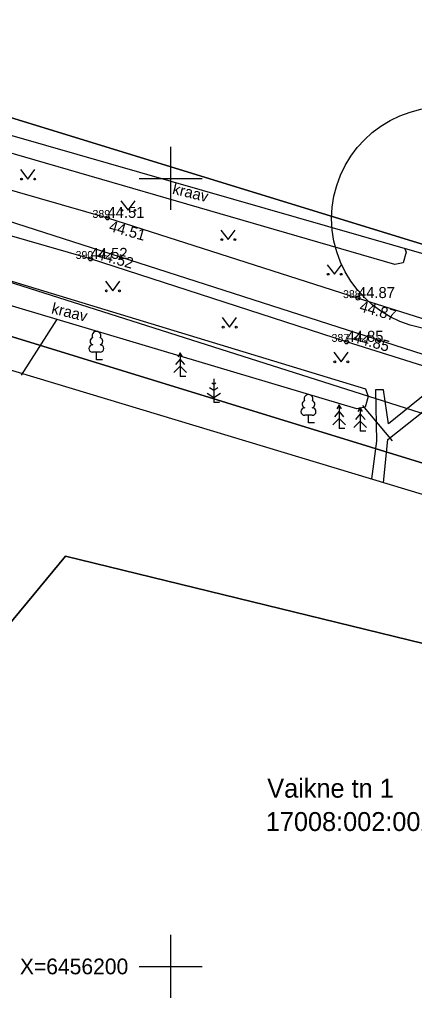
# Model space of a CAD drawing. Extents: x 642280 to 642790, y 6455963 to 6456380.
# Drawn here: x 642390.4 to 642415.5, y 6456198 to 6456260.1 of the extents above; entities that cross this region are included whole.
import ezdxf

# ---------------------------------------------------------------- set-up
doc = ezdxf.new("R2010")
doc.units = 0
for name, color, linetype in [('HALJASTUS', 7, 'Continuous'), ('KORGUS-EH2000', 7, 'Continuous'), ('MOOTKORG-EH2000', 7, 'Continuous'), ('MOOTMPUNKT', 7, 'Continuous'), ('MOOTNR', 7, 'Continuous'), ('MOOTPIIR', 7, 'Continuous'), ('MPOHULIIN', 7, 'Continuous'), ('PIIR', 7, 'Continuous'), ('PUU', 7, 'Continuous'), ('TEE', 7, 'Continuous'), ('TRUUP', 7, 'Continuous'), ('VEEKOGU', 7, 'Continuous'), ('VORK', 7, 'Continuous'), ('VTRASS', 7, 'Continuous')]:
    doc.layers.add(name, color=color, linetype=linetype)

msp = doc.modelspace()

# ---------------------------------------------------------------- linework, layer by layer
at = {"layer": 'HALJASTUS'}
for p, q in [((642390.48, 6456250.561), (642390.944, 6456249.954)), ((642390.944, 6456249.954), (642391.389, 6456250.561)), ((642396.85, 6456248.583), (642397.313, 6456247.976)), ((642397.313, 6456247.976), (642397.759, 6456248.583)), ((642403.188, 6456246.723), (642403.651, 6456246.116)), ((642403.651, 6456246.116), (642404.097, 6456246.723)), ((642409.934, 6456244.525), (642410.397, 6456243.919)), ((642410.397, 6456243.919), (642410.843, 6456244.525)), ((642395.861, 6456243.474), (642396.325, 6456242.867)), ((642396.325, 6456242.867), (642396.77, 6456243.474)), ((642403.274, 6456241.166), (642403.737, 6456240.56)), ((642403.737, 6456240.56), (642404.183, 6456241.166)), ((642410.357, 6456238.969), (642410.821, 6456238.362)), ((642410.821, 6456238.362), (642411.266, 6456238.969))]:
    msp.add_line(p, q, dxfattribs=at)
msp.add_lwpolyline([(642392.767, 6456241.024), (642390.516, 6456237.508)], dxfattribs=at)
for centre in [(642390.543, 6456249.954), (642391.372, 6456249.954), (642396.912, 6456247.976), (642397.741, 6456247.976), (642403.25, 6456246.116), (642404.079, 6456246.116), (642409.996, 6456243.919), (642410.825, 6456243.919), (642395.924, 6456242.867), (642396.753, 6456242.867), (642403.336, 6456240.56), (642404.165, 6456240.56), (642410.419, 6456238.362), (642411.248, 6456238.362)]:
    msp.add_circle(centre, 0.055, dxfattribs=at)
at = {"layer": 'KORGUS-EH2000'}
for centre in [(642395.996, 6456247.494), (642394.923, 6456244.891), (642411.894, 6456242.405), (642411.168, 6456239.628)]:
    msp.add_circle(centre, 0.125, dxfattribs=at)
at = {"layer": 'MOOTMPUNKT'}
for centre in [(642395.996, 6456247.494), (642394.923, 6456244.891), (642411.894, 6456242.405), (642411.168, 6456239.628)]:
    msp.add_circle(centre, 0.125, dxfattribs=at)
at = {"layer": 'MOOTPIIR'}
msp.add_lwpolyline([(642426.079, 6456268.069), (642426.112, 6456262.556), (642420.075, 6456244.043), (642381.969, 6456254.975), (642380.278, 6456240.726), (642417.091, 6456229.621), (642419.343, 6456223.886), (642419.117, 6456221.796), (642438.698, 6456216.806), (642441.098, 6456218.394), (642470.073, 6456211.403), (642497.538, 6456165.433), (642519.142, 6456174.492), (642514.791, 6456196.336), (642524.978, 6456199.806), (642527.685, 6456216.055), (642484.5, 6456227.687), (642442.697, 6456285.333), (642418.784, 6456288.105)], close=True, dxfattribs=at)
at = {"layer": 'MPOHULIIN'}
msp.add_lwpolyline([(642423.892, 6456219.269), (642425.215, 6456232.142), (642384.907, 6456244.949), (642380.365, 6456246.369)], dxfattribs=at)
at = {"layer": 'PIIR'}
for points in [[(642429.35, 6456273.11), (642426.15, 6456242.7), (642377.92, 6456257.52), (642371.84, 6456300.42), (642401.47, 6456313.86)], [(642422.13, 6456230.04), (642319.36, 6456261.69), (642323.54, 6456275.51), (642377.92, 6456257.52), (642426.15, 6456242.7)], [(642319.36, 6456261.69), (642422.13, 6456230.04), (642421.49, 6456219.15), (642393.32, 6456226.04), (642367.46, 6456194.75), (642359.72, 6456162.21), (642373.05, 6456155.12), (642359.4, 6456129.67), (642280.04, 6456137.36)], [(642367.46, 6456194.75), (642393.32, 6456226.04), (642421.49, 6456219.15), (642416.48, 6456165.69), (642382.7, 6456173.12), (642373.05, 6456155.12), (642359.72, 6456162.21)]]:
    msp.add_lwpolyline(points, close=True, dxfattribs=at)
at = {"layer": 'PUU'}
for p, q in [((642395.532, 6456238.968), (642395.052, 6456238.968)), ((642395.292, 6456238.493), (642395.292, 6456238.968)), ((642395.672, 6456238.493), (642395.292, 6456238.493)), ((642400.613, 6456238.537), (642400.313, 6456238.187)), ((642400.613, 6456238.937), (642400.463, 6456238.687)), ((642400.763, 6456238.687), (642400.613, 6456238.937)), ((642400.613, 6456238.937), (642400.613, 6456237.437)), ((642400.913, 6456238.187), (642400.613, 6456238.537)), ((642400.613, 6456238.087), (642400.213, 6456237.687)), ((642401.013, 6456237.687), (642400.613, 6456238.087)), ((642400.973, 6456237.437), (642400.613, 6456237.437)), ((642402.736, 6456237.282), (642402.736, 6456235.782)), ((642402.736, 6456236.532), (642402.469, 6456236.71)), ((642402.736, 6456236.932), (642402.612, 6456237.015)), ((642402.861, 6456237.015), (642402.736, 6456236.932)), ((642403.003, 6456236.71), (642402.736, 6456236.532)), ((642402.312, 6456236.371), (642402.736, 6456236.088)), ((642402.736, 6456236.088), (642403.16, 6456236.371)), ((642403.096, 6456235.782), (642402.736, 6456235.782)), ((642410.703, 6456235.222), (642410.403, 6456234.872)), ((642410.703, 6456235.622), (642410.553, 6456235.372)), ((642410.853, 6456235.372), (642410.703, 6456235.622)), ((642410.703, 6456235.622), (642410.703, 6456234.122)), ((642411.003, 6456234.872), (642410.703, 6456235.222)), ((642412.038, 6456235.453), (642411.888, 6456235.203)), ((642412.188, 6456235.203), (642412.038, 6456235.453)), ((642412.038, 6456235.453), (642412.038, 6456233.953)), ((642408.991, 6456234.966), (642408.511, 6456234.966)), ((642408.751, 6456234.491), (642408.751, 6456234.966)), ((642410.703, 6456234.772), (642410.303, 6456234.372)), ((642411.103, 6456234.372), (642410.703, 6456234.772)), ((642412.038, 6456234.603), (642411.638, 6456234.203)), ((642412.038, 6456235.053), (642411.738, 6456234.703)), ((642412.338, 6456234.703), (642412.038, 6456235.053)), ((642412.438, 6456234.203), (642412.038, 6456234.603)), ((642409.131, 6456234.491), (642408.751, 6456234.491)), ((642411.063, 6456234.122), (642410.703, 6456234.122)), ((642412.398, 6456233.953), (642412.038, 6456233.953))]:
    msp.add_line(p, q, dxfattribs=at)
msp.add_circle((642417.302, 6456247.447), 7.08, dxfattribs=at)
for centre, radius, start, end in [((642395.292, 6456240.013), 0.277, 332.5799, 207.4201), ((642395.122, 6456239.666), 0.233, 109.02174, 253.14154), ((642395.462, 6456239.666), 0.233, 286.85082, 70.98591), ((642395.054, 6456239.205), 0.238, 90.0016, 269.3953), ((642395.529, 6456239.205), 0.238, 270.6047, 89.9984), ((642408.581, 6456235.664), 0.233, 109.02174, 253.14154), ((642408.751, 6456236.011), 0.277, 332.5799, 207.4201), ((642408.921, 6456235.664), 0.233, 286.85082, 70.98591), ((642408.513, 6456235.204), 0.238, 90.0016, 269.3953), ((642408.988, 6456235.204), 0.238, 270.6047, 89.9984)]:
    msp.add_arc(centre, radius, start, end, dxfattribs=at)
at = {"layer": 'TEE'}
for points in [[(642381.572, 6456251.633), (642395.996, 6456247.494), (642411.894, 6456242.405), (642421.076, 6456239.506), (642428.148, 6456237.467), (642430.681, 6456257.877), (642432.132, 6456266.581), (642432.238, 6456273.16), (642431.343, 6456277.152)], [(642428.902, 6456232.142), (642428.748, 6456234.188), (642427.018, 6456234.649), (642419.038, 6456237.155), (642411.168, 6456239.628), (642394.923, 6456244.891), (642381.239, 6456248.82)], [(642413.519, 6456230.698), (642413.788, 6456233.432), (642416.739, 6456235.779), (642416.268, 6456236.384), (642413.829, 6456234.416), (642413.512, 6456236.579), (642413.007, 6456236.587), (642413.061, 6456233.322), (642412.755, 6456230.929)]]:
    msp.add_lwpolyline(points, dxfattribs=at)
at = {"layer": 'TRUUP'}
msp.add_lwpolyline([(642412.184, 6456235.588), (642414.059, 6456233.343)], dxfattribs=at)
at = {"layer": 'VEEKOGU'}
for points in [[(642414.876, 6456245.535), (642414.956, 6456245.328), (642414.759, 6456244.646), (642414.239, 6456244.539), (642382.409, 6456253.759)], [(642381.216, 6456246.123), (642412.367, 6456236.637), (642412.546, 6456236.17), (642412.349, 6456235.489), (642411.829, 6456235.381), (642381.561, 6456244.396)]]:
    msp.add_lwpolyline(points, dxfattribs=at)
at = {"layer": 'VORK'}
for p, q in [((642400, 6456252), (642400, 6456248)), ((642398, 6456250), (642402, 6456250)), ((642400, 6456202), (642400, 6456198)), ((642398, 6456200), (642402, 6456200))]:
    msp.add_line(p, q, dxfattribs=at)
at = {"layer": 'VTRASS'}
msp.add_lwpolyline([(642445.621, 6456229.761), (642431.03, 6456233.999), (642382.984, 6456249.453)], dxfattribs=at)

# ---------------------------------------------------------------- texts
at = {"layer": 'KORGUS-EH2000'}
for s, p in [('44.51', (642396.041, 6456246.669)), ('44.52', (642395.273, 6456244.891)), ('44.87', (642411.939, 6456241.58)), ('44.85', (642411.518, 6456239.628))]:
    msp.add_text(s, height=0.7, rotation=344.26826, dxfattribs=at).set_placement(p)
at = {"layer": 'MOOTKORG-EH2000'}
for s, p in [('44.51', (642395.996, 6456247.494)), ('44.52', (642394.923, 6456244.891)), ('44.87', (642411.894, 6456242.405)), ('44.85', (642411.168, 6456239.628))]:
    msp.add_text(s, height=0.7, dxfattribs=at).set_placement(p)
at = {"layer": 'MOOTNR'}
for s, p in [('389', (642395.046, 6456247.494)), ('390', (642393.973, 6456244.891)), ('388', (642410.944, 6456242.405)), ('387', (642410.218, 6456239.628))]:
    msp.add_text(s, height=0.5, dxfattribs=at).set_placement(p)
at = {"layer": 'PIIR'}
for s, p in [('Vaikne tn 1', (642406.134, 6456210.706)), ('17008:002:0021', (642406.042, 6456208.592))]:
    msp.add_text(s, height=1.2, dxfattribs=at).set_placement(p)
at = {"layer": 'VEEKOGU'}
for p in [(642400.073, 6456249.034), (642392.395, 6456241.447)]:
    msp.add_text('kraav', height=0.7, rotation=346.3048, dxfattribs=at).set_placement(p)
at = {"layer": 'VORK'}
msp.add_text('X=6456200     ', height=1, dxfattribs=at).set_placement((642390.434, 6456199.5))

doc.saveas('drawing.dxf')
